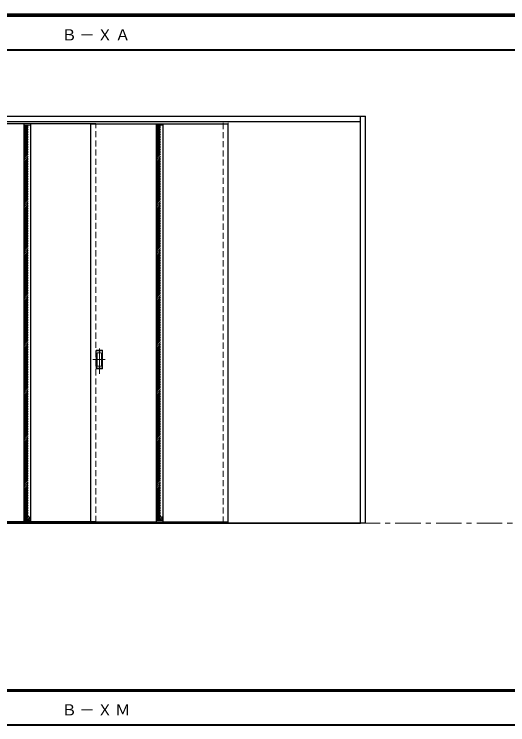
# Model space of a CAD drawing. Units: millimetres, scale not verified. Extents: x -6000 to 5700, y -4307 to 4260.
# Drawn here: x -3176 to -267, y -16 to 4175 of the extents above; entities that cross this region are included whole.
import ezdxf

# ---------------------------------------------------------------- set-up
doc = ezdxf.new("R2010")
doc.units = ezdxf.units.MM
doc.header["$LTSCALE"] = 30
doc.linetypes.add('CHAIN1', pattern=[8, 5, -1, 1, -1])
doc.linetypes.add('DASHED1', pattern=[1.8, 1.2, -0.6])
for name, color, linetype, lineweight in [('0-1_通り芯', 7, 'CHAIN1', 18), ('0-2_扉', 3, 'Continuous', 25), ('0-4_枠', 3, 'Continuous', 25), ('0-6_引手', 7, 'Continuous', 18), ('0-A_文字', 7, 'Continuous', 18), ('0-C_ハッチ', 4, 'DASHED1', 9), ('F-1_枠', 6, 'Continuous', 40)]:
    doc.layers.add(name, color=color, linetype=linetype, lineweight=lineweight)
doc.styles.add('ＭＳ ゴシック', font='')
doc.styles.get('ＭＳ ゴシック').set_extended_font_data('MS Gothic')

msp = doc.modelspace()

# ---------------------------------------------------------------- linework, layer by layer
at = {"layer": '0-1_通り芯'}
msp.add_line((-5490, 1173), (5690, 1173), dxfattribs=at)
at = {"layer": '0-2_扉'}
for p, q in [((-2695, 3529), (-3505, 3529)), ((-3119, 3529), (-3119, 1181)), ((-3081, 3529), (-3081, 1181)), ((-2725, 3529), (-1915, 3529)), ((-2725, 1181), (-2725, 3529)), ((-2339, 3529), (-2339, 1181)), ((-2301, 3529), (-2301, 1181)), ((-1915, 1181), (-1915, 3529)), ((-2695, 1181), (-3505, 1181)), ((-2725, 1181), (-1915, 1181)), ((-2725, 1173), (-2695, 1173))]:
    msp.add_line(p, q, dxfattribs=at)
at = {"layer": '0-2_扉', "color": 7, "lineweight": 18}
for p, q in [((-3119, 3521), (-3081, 3521)), ((-2339, 3521), (-2301, 3521)), ((-3119, 1189), (-3081, 1189)), ((-2339, 1189), (-2301, 1189))]:
    msp.add_line(p, q, dxfattribs=at)
at = {"layer": '0-2_扉', "color": 4, "linetype": 'DASHED1', "lineweight": 9}
for p, q in [((-2695, 1181), (-2695, 3529)), ((-1945, 1176), (-1945, 3543)), ((-1915, 1176), (-1915, 3543))]:
    msp.add_line(p, q, dxfattribs=at)
at = {"layer": '0-4_枠'}
for p, q in [((-4312, 3573), (-1105, 3573)), ((-1135, 1173), (-1135, 3573)), ((-1105, 1173), (-1105, 3573)), ((-4282, 3543), (-1135, 3543)), ((-4282, 1176), (-1135, 1176)), ((-4282, 1173), (-1135, 1173)), ((-1105, 1173), (-1135, 1173))]:
    msp.add_line(p, q, dxfattribs=at)
at = {"layer": '0-6_引手', "linetype": 'CHAIN1'}
for p, q in [((-2674, 2053.27), (-2674, 2224.12)), ((-2712.07, 2138.5), (-2639.56, 2138.5))]:
    msp.add_line(p, q, dxfattribs=at)
at = {"layer": '0-6_引手'}
for p, q in [((-2693, 2193.5), (-2655, 2193.5)), ((-2693, 2083.5), (-2693, 2193.5)), ((-2655, 2083.5), (-2655, 2193.5)), ((-2686.5, 2177.5), (-2661.5, 2177.5)), ((-2686.5, 2099.5), (-2686.5, 2177.5)), ((-2661.5, 2099.5), (-2661.5, 2177.5)), ((-2686.5, 2099.5), (-2661.5, 2099.5)), ((-2693, 2083.5), (-2655, 2083.5))]:
    msp.add_line(p, q, dxfattribs=at)
at = {"layer": '0-6_引手', "linetype": 'DASHED1'}
for p, q in [((-2658, 2087.5), (-2658, 2189.5)), ((-2690, 2087.5), (-2658, 2087.5))]:
    msp.add_line(p, q, dxfattribs=at)
msp.add_lwpolyline([(-2690, 2087.5), (-2690, 2189.5), (-2658, 2189.5)], dxfattribs=at)
at = {"layer": '0-C_ハッチ'}
for p, q in [((-3119, 3511.3), (-3109.3, 3521)), ((-3119, 3491.5), (-3089.5, 3521)), ((-3119, 3501.4), (-3099.4, 3521)), ((-2339, 3511.3), (-2329.3, 3521)), ((-2339, 3491.5), (-2309.5, 3521)), ((-2339, 3501.4), (-2319.4, 3521)), ((-3119, 3481.6), (-3081, 3519.6)), ((-3119, 3471.7), (-3081, 3509.7)), ((-3119, 3461.8), (-3081, 3499.8)), ((-3119, 3451.9), (-3081, 3489.9)), ((-3119, 3442), (-3081, 3480)), ((-2339, 3481.6), (-2301, 3519.6)), ((-2339, 3471.7), (-2301, 3509.7)), ((-2339, 3461.8), (-2301, 3499.8)), ((-2339, 3451.9), (-2301, 3489.9)), ((-2339, 3442), (-2301, 3480)), ((-3119, 3432.1), (-3081, 3470.1)), ((-3119, 3422.2), (-3081, 3460.2)), ((-3119, 3412.3), (-3081, 3450.3)), ((-3119, 3402.41), (-3081, 3440.41)), ((-2339, 3432.1), (-2301, 3470.1)), ((-2339, 3422.2), (-2301, 3460.2)), ((-2339, 3412.3), (-2301, 3450.3)), ((-2339, 3402.41), (-2301, 3440.41)), ((-3119, 3392.51), (-3081, 3430.51)), ((-3119, 3382.61), (-3081, 3420.61)), ((-3119, 3372.71), (-3081, 3410.71)), ((-3119, 3362.81), (-3081, 3400.81)), ((-2339, 3392.51), (-2301, 3430.51)), ((-2339, 3382.61), (-2301, 3420.61)), ((-2339, 3372.71), (-2301, 3410.71)), ((-2339, 3362.81), (-2301, 3400.81)), ((-3119, 3352.91), (-3081, 3390.91)), ((-3119, 3343.01), (-3081, 3381.01)), ((-3119, 3333.11), (-3081, 3371.11)), ((-3119, 3323.21), (-3081, 3361.21)), ((-2339, 3352.91), (-2301, 3390.91)), ((-2339, 3343.01), (-2301, 3381.01)), ((-2339, 3333.11), (-2301, 3371.11)), ((-2339, 3323.21), (-2301, 3361.21)), ((-3119, 3313.31), (-3081, 3351.31)), ((-3119, 3303.41), (-3081, 3341.41)), ((-3119, 3293.51), (-3081, 3331.51)), ((-3119, 3283.61), (-3081, 3321.61)), ((-3119, 3273.71), (-3081, 3311.71)), ((-2339, 3313.31), (-2301, 3351.31)), ((-2339, 3303.41), (-2301, 3341.41)), ((-2339, 3293.51), (-2301, 3331.51)), ((-2339, 3283.61), (-2301, 3321.61)), ((-2339, 3273.71), (-2301, 3311.71)), ((-3119, 3263.81), (-3081, 3301.81)), ((-3119, 3253.91), (-3081, 3291.91)), ((-3119, 3244.01), (-3081, 3282.01)), ((-3119, 3234.11), (-3081, 3272.11)), ((-2339, 3263.81), (-2301, 3301.81)), ((-2339, 3253.91), (-2301, 3291.91)), ((-2339, 3244.01), (-2301, 3282.01)), ((-2339, 3234.11), (-2301, 3272.11)), ((-3119, 3224.21), (-3081, 3262.21)), ((-3119, 3214.31), (-3081, 3252.31)), ((-3119, 3204.42), (-3081, 3242.42)), ((-3119, 3194.52), (-3081, 3232.52)), ((-2339, 3224.21), (-2301, 3262.21)), ((-2339, 3214.31), (-2301, 3252.31)), ((-2339, 3204.42), (-2301, 3242.42)), ((-2339, 3194.52), (-2301, 3232.52)), ((-3119, 3184.62), (-3081, 3222.62)), ((-3119, 3174.72), (-3081, 3212.72)), ((-3119, 3164.82), (-3081, 3202.82)), ((-3119, 3154.92), (-3081, 3192.92)), ((-2339, 3184.62), (-2301, 3222.62)), ((-2339, 3174.72), (-2301, 3212.72)), ((-2339, 3164.82), (-2301, 3202.82)), ((-2339, 3154.92), (-2301, 3192.92)), ((-3119, 3145.02), (-3081, 3183.02)), ((-3119, 3135.12), (-3081, 3173.12)), ((-3119, 3125.22), (-3081, 3163.22)), ((-3119, 3115.32), (-3081, 3153.32)), ((-3119, 3105.42), (-3081, 3143.42)), ((-2339, 3145.02), (-2301, 3183.02)), ((-2339, 3135.12), (-2301, 3173.12)), ((-2339, 3125.22), (-2301, 3163.22)), ((-2339, 3115.32), (-2301, 3153.32)), ((-2339, 3105.42), (-2301, 3143.42)), ((-3119, 3095.52), (-3081, 3133.52)), ((-3119, 3085.62), (-3081, 3123.62)), ((-3119, 3075.72), (-3081, 3113.72)), ((-3119, 3065.82), (-3081, 3103.82)), ((-2339, 3095.52), (-2301, 3133.52)), ((-2339, 3085.62), (-2301, 3123.62)), ((-2339, 3075.72), (-2301, 3113.72)), ((-2339, 3065.82), (-2301, 3103.82)), ((-3119, 3055.92), (-3081, 3093.92)), ((-3119, 3046.02), (-3081, 3084.02)), ((-3119, 3036.12), (-3081, 3074.12)), ((-3119, 3026.22), (-3081, 3064.22)), ((-2339, 3055.92), (-2301, 3093.92)), ((-2339, 3046.02), (-2301, 3084.02)), ((-2339, 3036.12), (-2301, 3074.12)), ((-2339, 3026.22), (-2301, 3064.22)), ((-3119, 3016.32), (-3081, 3054.32)), ((-3119, 3006.43), (-3081, 3044.43)), ((-3119, 2996.53), (-3081, 3034.53)), ((-3119, 2986.63), (-3081, 3024.63)), ((-2339, 3016.32), (-2301, 3054.32)), ((-2339, 3006.43), (-2301, 3044.43)), ((-2339, 2996.53), (-2301, 3034.53)), ((-2339, 2986.63), (-2301, 3024.63)), ((-3119, 2976.73), (-3081, 3014.73)), ((-3119, 2966.83), (-3081, 3004.83)), ((-3119, 2956.93), (-3081, 2994.93)), ((-3119, 2947.03), (-3081, 2985.03)), ((-2339, 2976.73), (-2301, 3014.73)), ((-2339, 2966.83), (-2301, 3004.83)), ((-2339, 2956.93), (-2301, 2994.93)), ((-2339, 2947.03), (-2301, 2985.03)), ((-3119, 2937.13), (-3081, 2975.13)), ((-3119, 2927.23), (-3081, 2965.23)), ((-3119, 2917.33), (-3081, 2955.33)), ((-3119, 2907.43), (-3081, 2945.43)), ((-3119, 2897.53), (-3081, 2935.53)), ((-2339, 2937.13), (-2301, 2975.13)), ((-2339, 2927.23), (-2301, 2965.23)), ((-2339, 2917.33), (-2301, 2955.33)), ((-2339, 2907.43), (-2301, 2945.43)), ((-2339, 2897.53), (-2301, 2935.53)), ((-3119, 2887.63), (-3081, 2925.63)), ((-3119, 2877.73), (-3081, 2915.73)), ((-3119, 2867.83), (-3081, 2905.83)), ((-3119, 2857.93), (-3081, 2895.93)), ((-2339, 2887.63), (-2301, 2925.63)), ((-2339, 2877.73), (-2301, 2915.73)), ((-2339, 2867.83), (-2301, 2905.83)), ((-2339, 2857.93), (-2301, 2895.93)), ((-3119, 2848.03), (-3081, 2886.03)), ((-3119, 2838.13), (-3081, 2876.13)), ((-3119, 2828.23), (-3081, 2866.23)), ((-3119, 2818.33), (-3081, 2856.33)), ((-2339, 2848.03), (-2301, 2886.03)), ((-2339, 2838.13), (-2301, 2876.13)), ((-2339, 2828.23), (-2301, 2866.23)), ((-2339, 2818.33), (-2301, 2856.33)), ((-3119, 2808.44), (-3081, 2846.44)), ((-3119, 2798.54), (-3081, 2836.54)), ((-3119, 2788.64), (-3081, 2826.64)), ((-3119, 2778.74), (-3081, 2816.74)), ((-2339, 2808.44), (-2301, 2846.44)), ((-2339, 2798.54), (-2301, 2836.54)), ((-2339, 2788.64), (-2301, 2826.64)), ((-2339, 2778.74), (-2301, 2816.74)), ((-3119, 2768.84), (-3081, 2806.84)), ((-3119, 2758.94), (-3081, 2796.94)), ((-3119, 2749.04), (-3081, 2787.04)), ((-3119, 2739.14), (-3081, 2777.14)), ((-3119, 2729.24), (-3081, 2767.24)), ((-2339, 2768.84), (-2301, 2806.84)), ((-2339, 2758.94), (-2301, 2796.94)), ((-2339, 2749.04), (-2301, 2787.04)), ((-2339, 2739.14), (-2301, 2777.14)), ((-2339, 2729.24), (-2301, 2767.24)), ((-3119, 2719.34), (-3081, 2757.34)), ((-3119, 2709.44), (-3081, 2747.44)), ((-3119, 2699.54), (-3081, 2737.54)), ((-3119, 2689.64), (-3081, 2727.64)), ((-2339, 2719.34), (-2301, 2757.34)), ((-2339, 2709.44), (-2301, 2747.44)), ((-2339, 2699.54), (-2301, 2737.54)), ((-2339, 2689.64), (-2301, 2727.64)), ((-3119, 2679.74), (-3081, 2717.74)), ((-3119, 2669.84), (-3081, 2707.84)), ((-3119, 2659.94), (-3081, 2697.94)), ((-3119, 2650.04), (-3081, 2688.04)), ((-2339, 2679.74), (-2301, 2717.74)), ((-2339, 2669.84), (-2301, 2707.84)), ((-2339, 2659.94), (-2301, 2697.94)), ((-2339, 2650.04), (-2301, 2688.04)), ((-3119, 2640.14), (-3081, 2678.14)), ((-3119, 2630.24), (-3081, 2668.24)), ((-3119, 2620.34), (-3081, 2658.34)), ((-3119, 2610.45), (-3081, 2648.45)), ((-2339, 2640.14), (-2301, 2678.14)), ((-2339, 2630.24), (-2301, 2668.24)), ((-2339, 2620.34), (-2301, 2658.34)), ((-2339, 2610.45), (-2301, 2648.45)), ((-3119, 2600.55), (-3081, 2638.55)), ((-3119, 2590.65), (-3081, 2628.65)), ((-3119, 2580.75), (-3081, 2618.75)), ((-3119, 2570.85), (-3081, 2608.85)), ((-3119, 2560.95), (-3081, 2598.95)), ((-2339, 2600.55), (-2301, 2638.55)), ((-2339, 2590.65), (-2301, 2628.65)), ((-2339, 2580.75), (-2301, 2618.75)), ((-2339, 2570.85), (-2301, 2608.85)), ((-2339, 2560.95), (-2301, 2598.95)), ((-3119, 2551.05), (-3081, 2589.05)), ((-3119, 2541.15), (-3081, 2579.15)), ((-3119, 2531.25), (-3081, 2569.25)), ((-3119, 2521.35), (-3081, 2559.35)), ((-2339, 2551.05), (-2301, 2589.05)), ((-2339, 2541.15), (-2301, 2579.15)), ((-2339, 2531.25), (-2301, 2569.25)), ((-2339, 2521.35), (-2301, 2559.35)), ((-3119, 2511.45), (-3081, 2549.45)), ((-3119, 2501.55), (-3081, 2539.55)), ((-3119, 2491.65), (-3081, 2529.65)), ((-3119, 2481.75), (-3081, 2519.75)), ((-2339, 2511.45), (-2301, 2549.45)), ((-2339, 2501.55), (-2301, 2539.55)), ((-2339, 2491.65), (-2301, 2529.65)), ((-2339, 2481.75), (-2301, 2519.75)), ((-3119, 2471.85), (-3081, 2509.85)), ((-3119, 2461.95), (-3081, 2499.95)), ((-3119, 2452.05), (-3081, 2490.05)), ((-3119, 2442.15), (-3081, 2480.15)), ((-2339, 2471.85), (-2301, 2509.85)), ((-2339, 2461.95), (-2301, 2499.95)), ((-2339, 2452.05), (-2301, 2490.05)), ((-2339, 2442.15), (-2301, 2480.15)), ((-3119, 2432.25), (-3081, 2470.25)), ((-3119, 2422.36), (-3081, 2460.36)), ((-3119, 2412.46), (-3081, 2450.46)), ((-3119, 2402.56), (-3081, 2440.56)), ((-3119, 2392.66), (-3081, 2430.66)), ((-2339, 2432.25), (-2301, 2470.25)), ((-2339, 2422.36), (-2301, 2460.36)), ((-2339, 2412.46), (-2301, 2450.46)), ((-2339, 2402.56), (-2301, 2440.56)), ((-2339, 2392.66), (-2301, 2430.66)), ((-3119, 2382.76), (-3081, 2420.76)), ((-3119, 2372.86), (-3081, 2410.86)), ((-3119, 2362.96), (-3081, 2400.96)), ((-3119, 2353.06), (-3081, 2391.06)), ((-2339, 2382.76), (-2301, 2420.76)), ((-2339, 2372.86), (-2301, 2410.86)), ((-2339, 2362.96), (-2301, 2400.96)), ((-2339, 2353.06), (-2301, 2391.06)), ((-3119, 2343.16), (-3081, 2381.16)), ((-3119, 2333.26), (-3081, 2371.26)), ((-3119, 2323.36), (-3081, 2361.36)), ((-3119, 2313.46), (-3081, 2351.46)), ((-2339, 2343.16), (-2301, 2381.16)), ((-2339, 2333.26), (-2301, 2371.26)), ((-2339, 2323.36), (-2301, 2361.36)), ((-2339, 2313.46), (-2301, 2351.46)), ((-3119, 2303.56), (-3081, 2341.56)), ((-3119, 2293.66), (-3081, 2331.66)), ((-3119, 2283.76), (-3081, 2321.76)), ((-3119, 2273.86), (-3081, 2311.86)), ((-2339, 2303.56), (-2301, 2341.56)), ((-2339, 2293.66), (-2301, 2331.66)), ((-2339, 2283.76), (-2301, 2321.76)), ((-2339, 2273.86), (-2301, 2311.86)), ((-3119, 2263.96), (-3081, 2301.96)), ((-3119, 2254.06), (-3081, 2292.06)), ((-3119, 2244.16), (-3081, 2282.16)), ((-3119, 2234.26), (-3081, 2272.26)), ((-2339, 2263.96), (-2301, 2301.96)), ((-2339, 2254.06), (-2301, 2292.06)), ((-2339, 2244.16), (-2301, 2282.16)), ((-2339, 2234.26), (-2301, 2272.26)), ((-3119, 2224.37), (-3081, 2262.37)), ((-3119, 2214.47), (-3081, 2252.47)), ((-3119, 2204.57), (-3081, 2242.57)), ((-3119, 2194.67), (-3081, 2232.67)), ((-3119, 2184.77), (-3081, 2222.77)), ((-2339, 2224.37), (-2301, 2262.37)), ((-2339, 2214.47), (-2301, 2252.47)), ((-2339, 2204.57), (-2301, 2242.57)), ((-2339, 2194.67), (-2301, 2232.67)), ((-2339, 2184.77), (-2301, 2222.77)), ((-3119, 2174.87), (-3081, 2212.87)), ((-3119, 2164.97), (-3081, 2202.97)), ((-3119, 2155.07), (-3081, 2193.07)), ((-3119, 2145.17), (-3081, 2183.17)), ((-2339, 2174.87), (-2301, 2212.87)), ((-2339, 2164.97), (-2301, 2202.97)), ((-2339, 2155.07), (-2301, 2193.07)), ((-2339, 2145.17), (-2301, 2183.17)), ((-3119, 2135.27), (-3081, 2173.27)), ((-3119, 2125.37), (-3081, 2163.37)), ((-3119, 2115.47), (-3081, 2153.47)), ((-3119, 2105.57), (-3081, 2143.57)), ((-2339, 2135.27), (-2301, 2173.27)), ((-2339, 2125.37), (-2301, 2163.37)), ((-2339, 2115.47), (-2301, 2153.47)), ((-2339, 2105.57), (-2301, 2143.57)), ((-3119, 2095.67), (-3081, 2133.67)), ((-3119, 2085.77), (-3081, 2123.77)), ((-3119, 2075.87), (-3081, 2113.87)), ((-3119, 2065.97), (-3081, 2103.97)), ((-2339, 2095.67), (-2301, 2133.67)), ((-2339, 2085.77), (-2301, 2123.77)), ((-2339, 2075.87), (-2301, 2113.87)), ((-2339, 2065.97), (-2301, 2103.97)), ((-3119, 2056.07), (-3081, 2094.07)), ((-3119, 2046.17), (-3081, 2084.17)), ((-3119, 2036.27), (-3081, 2074.27)), ((-3119, 2026.38), (-3081, 2064.38)), ((-3119, 2016.48), (-3081, 2054.48)), ((-2339, 2056.07), (-2301, 2094.07)), ((-2339, 2046.17), (-2301, 2084.17)), ((-2339, 2036.27), (-2301, 2074.27)), ((-2339, 2026.38), (-2301, 2064.38)), ((-2339, 2016.48), (-2301, 2054.48)), ((-3119, 2006.58), (-3081, 2044.58)), ((-3119, 1996.68), (-3081, 2034.68)), ((-3119, 1986.78), (-3081, 2024.78)), ((-3119, 1976.88), (-3081, 2014.88)), ((-2339, 2006.58), (-2301, 2044.58)), ((-2339, 1996.68), (-2301, 2034.68)), ((-2339, 1986.78), (-2301, 2024.78)), ((-2339, 1976.88), (-2301, 2014.88)), ((-3119, 1966.98), (-3081, 2004.98)), ((-3119, 1957.08), (-3081, 1995.08)), ((-3119, 1947.18), (-3081, 1985.18)), ((-3119, 1937.28), (-3081, 1975.28)), ((-2339, 1966.98), (-2301, 2004.98)), ((-2339, 1957.08), (-2301, 1995.08)), ((-2339, 1947.18), (-2301, 1985.18)), ((-2339, 1937.28), (-2301, 1975.28)), ((-3119, 1927.38), (-3081, 1965.38)), ((-3119, 1917.48), (-3081, 1955.48)), ((-3119, 1907.58), (-3081, 1945.58)), ((-3119, 1897.68), (-3081, 1935.68)), ((-2339, 1927.38), (-2301, 1965.38)), ((-2339, 1917.48), (-2301, 1955.48)), ((-2339, 1907.58), (-2301, 1945.58)), ((-2339, 1897.68), (-2301, 1935.68)), ((-3119, 1887.78), (-3081, 1925.78)), ((-3119, 1877.88), (-3081, 1915.88)), ((-3119, 1867.98), (-3081, 1905.98)), ((-3119, 1858.08), (-3081, 1896.08)), ((-3119, 1848.18), (-3081, 1886.18)), ((-2339, 1887.78), (-2301, 1925.78)), ((-2339, 1877.88), (-2301, 1915.88)), ((-2339, 1867.98), (-2301, 1905.98)), ((-2339, 1858.08), (-2301, 1896.08)), ((-2339, 1848.18), (-2301, 1886.18)), ((-3119, 1838.28), (-3081, 1876.28)), ((-3119, 1828.39), (-3081, 1866.39)), ((-3119, 1818.49), (-3081, 1856.49)), ((-3119, 1808.59), (-3081, 1846.59)), ((-2339, 1838.28), (-2301, 1876.28)), ((-2339, 1828.39), (-2301, 1866.39)), ((-2339, 1818.49), (-2301, 1856.49)), ((-2339, 1808.59), (-2301, 1846.59)), ((-3119, 1798.69), (-3081, 1836.69)), ((-3119, 1788.79), (-3081, 1826.79)), ((-3119, 1778.89), (-3081, 1816.89)), ((-3119, 1768.99), (-3081, 1806.99)), ((-2339, 1798.69), (-2301, 1836.69)), ((-2339, 1788.79), (-2301, 1826.79)), ((-2339, 1778.89), (-2301, 1816.89)), ((-2339, 1768.99), (-2301, 1806.99)), ((-3119, 1759.09), (-3081, 1797.09)), ((-3119, 1749.19), (-3081, 1787.19)), ((-3119, 1739.29), (-3081, 1777.29)), ((-3119, 1729.39), (-3081, 1767.39)), ((-2339, 1759.09), (-2301, 1797.09)), ((-2339, 1749.19), (-2301, 1787.19)), ((-2339, 1739.29), (-2301, 1777.29)), ((-2339, 1729.39), (-2301, 1767.39)), ((-3119, 1719.49), (-3081, 1757.49)), ((-3119, 1709.59), (-3081, 1747.59)), ((-3119, 1699.69), (-3081, 1737.69)), ((-3119, 1689.79), (-3081, 1727.79)), ((-2339, 1719.49), (-2301, 1757.49)), ((-2339, 1709.59), (-2301, 1747.59)), ((-2339, 1699.69), (-2301, 1737.69)), ((-2339, 1689.79), (-2301, 1727.79)), ((-3119, 1679.89), (-3081, 1717.89)), ((-3119, 1669.99), (-3081, 1707.99)), ((-3119, 1660.09), (-3081, 1698.09)), ((-3119, 1650.19), (-3081, 1688.19)), ((-3119, 1640.29), (-3081, 1678.29)), ((-2339, 1679.89), (-2301, 1717.89)), ((-2339, 1669.99), (-2301, 1707.99)), ((-2339, 1660.09), (-2301, 1698.09)), ((-2339, 1650.19), (-2301, 1688.19)), ((-2339, 1640.29), (-2301, 1678.29)), ((-3119, 1630.4), (-3081, 1668.4)), ((-3119, 1620.5), (-3081, 1658.5)), ((-3119, 1610.6), (-3081, 1648.6)), ((-3119, 1600.7), (-3081, 1638.7)), ((-2339, 1630.4), (-2301, 1668.4)), ((-2339, 1620.5), (-2301, 1658.5)), ((-2339, 1610.6), (-2301, 1648.6)), ((-2339, 1600.7), (-2301, 1638.7)), ((-3119, 1590.8), (-3081, 1628.8)), ((-3119, 1580.9), (-3081, 1618.9)), ((-3119, 1571), (-3081, 1609)), ((-3119, 1561.1), (-3081, 1599.1)), ((-2339, 1590.8), (-2301, 1628.8)), ((-2339, 1580.9), (-2301, 1618.9)), ((-2339, 1571), (-2301, 1609)), ((-2339, 1561.1), (-2301, 1599.1)), ((-3119, 1551.2), (-3081, 1589.2)), ((-3119, 1541.3), (-3081, 1579.3)), ((-3119, 1531.4), (-3081, 1569.4)), ((-3119, 1521.5), (-3081, 1559.5)), ((-2339, 1551.2), (-2301, 1589.2)), ((-2339, 1541.3), (-2301, 1579.3)), ((-2339, 1531.4), (-2301, 1569.4)), ((-2339, 1521.5), (-2301, 1559.5)), ((-3119, 1511.6), (-3081, 1549.6)), ((-3119, 1501.7), (-3081, 1539.7)), ((-3119, 1491.8), (-3081, 1529.8)), ((-3119, 1481.9), (-3081, 1519.9)), ((-3119, 1472), (-3081, 1510)), ((-2339, 1511.6), (-2301, 1549.6)), ((-2339, 1501.7), (-2301, 1539.7)), ((-2339, 1491.8), (-2301, 1529.8)), ((-2339, 1481.9), (-2301, 1519.9)), ((-2339, 1472), (-2301, 1510)), ((-3119, 1462.1), (-3081, 1500.1)), ((-3119, 1452.2), (-3081, 1490.2)), ((-3119, 1442.31), (-3081, 1480.31)), ((-3119, 1432.41), (-3081, 1470.41)), ((-2339, 1462.1), (-2301, 1500.1)), ((-2339, 1452.2), (-2301, 1490.2)), ((-2339, 1442.31), (-2301, 1480.31)), ((-2339, 1432.41), (-2301, 1470.41)), ((-3119, 1422.51), (-3081, 1460.51)), ((-3119, 1412.61), (-3081, 1450.61)), ((-3119, 1402.71), (-3081, 1440.71)), ((-3119, 1392.81), (-3081, 1430.81)), ((-2339, 1422.51), (-2301, 1460.51)), ((-2339, 1412.61), (-2301, 1450.61)), ((-2339, 1402.71), (-2301, 1440.71)), ((-2339, 1392.81), (-2301, 1430.81)), ((-3119, 1382.91), (-3081, 1420.91)), ((-3119, 1373.01), (-3081, 1411.01)), ((-3119, 1363.11), (-3081, 1401.11)), ((-3119, 1353.21), (-3081, 1391.21)), ((-2339, 1382.91), (-2301, 1420.91)), ((-2339, 1373.01), (-2301, 1411.01)), ((-2339, 1363.11), (-2301, 1401.11)), ((-2339, 1353.21), (-2301, 1391.21)), ((-3119, 1343.31), (-3081, 1381.31)), ((-3119, 1333.41), (-3081, 1371.41)), ((-3119, 1323.51), (-3081, 1361.51)), ((-3119, 1313.61), (-3081, 1351.61)), ((-3119, 1303.71), (-3081, 1341.71)), ((-2339, 1343.31), (-2301, 1381.31)), ((-2339, 1333.41), (-2301, 1371.41)), ((-2339, 1323.51), (-2301, 1361.51)), ((-2339, 1313.61), (-2301, 1351.61)), ((-2339, 1303.71), (-2301, 1341.71)), ((-3119, 1293.81), (-3081, 1331.81)), ((-3119, 1283.91), (-3081, 1321.91)), ((-3119, 1274.01), (-3081, 1312.01)), ((-3119, 1264.11), (-3081, 1302.11)), ((-2339, 1293.81), (-2301, 1331.81)), ((-2339, 1283.91), (-2301, 1321.91)), ((-2339, 1274.01), (-2301, 1312.01)), ((-2339, 1264.11), (-2301, 1302.11)), ((-3119, 1254.21), (-3081, 1292.21)), ((-3119, 1244.32), (-3081, 1282.32)), ((-3119, 1234.42), (-3081, 1272.42)), ((-3119, 1224.52), (-3081, 1262.52)), ((-2339, 1254.21), (-2301, 1292.21)), ((-2339, 1244.32), (-2301, 1282.32)), ((-2339, 1234.42), (-2301, 1272.42)), ((-2339, 1224.52), (-2301, 1262.52)), ((-3119, 1214.62), (-3081, 1252.62)), ((-3119, 1204.72), (-3081, 1242.72)), ((-3119, 1194.82), (-3081, 1232.82)), ((-3114.92, 1189), (-3081, 1222.92)), ((-2339, 1214.62), (-2301, 1252.62)), ((-2339, 1204.72), (-2301, 1242.72)), ((-2339, 1194.82), (-2301, 1232.82)), ((-2334.92, 1189), (-2301, 1222.92)), ((-3105.02, 1189), (-3081, 1213.02)), ((-3095.12, 1189), (-3081, 1203.12)), ((-3085.22, 1189), (-3081, 1193.22)), ((-2325.02, 1189), (-2301, 1213.02)), ((-2315.12, 1189), (-2301, 1203.12)), ((-2305.22, 1189), (-2301, 1193.22))]:
    msp.add_line(p, q, dxfattribs=at)
at = {"layer": 'F-1_枠'}
for p, q in [((-6000, 4175), (5700, 4175)), ((-6000, 4170), (5700, 4170)), ((-6000, 4165), (5700, 4165)), ((-6000, 3965), (5700, 3965)), ((-6000, 190.5), (5700, 190.5)), ((-6000, 187.5), (5700, 187.5)), ((-6000, 184.5), (5700, 184.5)), ((-6000, -15.5), (5700, -15.5))]:
    msp.add_line(p, q, dxfattribs=at)

# ---------------------------------------------------------------- texts
at = {"layer": '0-A_文字', "char_height": 65.98, "attachment_point": 7, "style": 'ＭＳ ゴシック'}
for s, insert in [('\\T1.17;Ｂ－ＸＡ', (-2897.5, 4020)), ('\\T1.17;Ｂ－ＸＭ', (-2897.5, 39.5))]:
    msp.add_mtext(s, dxfattribs=dict(at, insert=insert))

doc.saveas('drawing.dxf')
